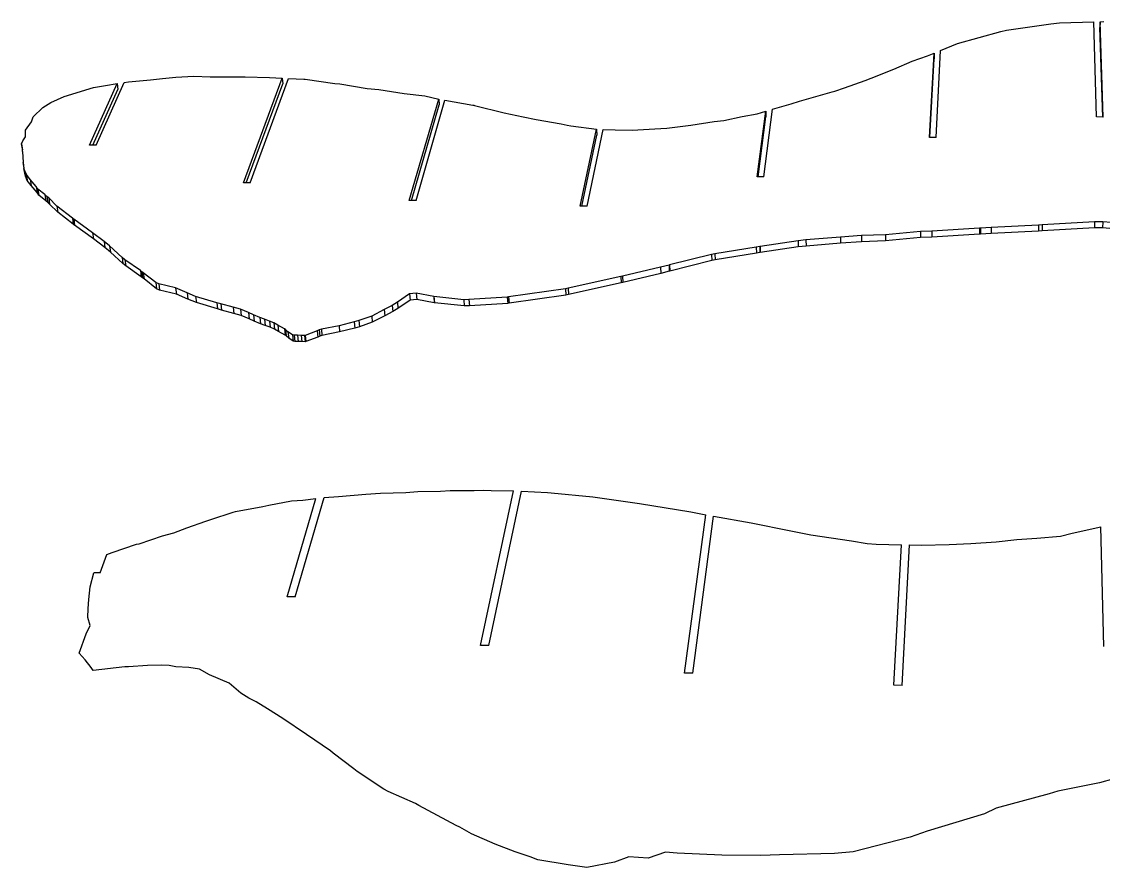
# Model space of a CAD drawing. Extents: x -27.3 to 25.1, y -26.7 to 15.7.
# Drawn here: x -27.34 to 5, y -26.71 to -1.44 of the extents above; entities that cross this region are included whole.
import ezdxf

# ---------------------------------------------------------------- set-up
doc = ezdxf.new("R2010")
doc.units = 0
doc.header["$MEASUREMENT"] = 0
doc.layers.get('0').update_dxf_attribs({"linetype": 'CONTINUOUS'})

msp = doc.modelspace()

# ---------------------------------------------------------------- linework, layer by layer
for p, q in [((2.107, -1.689), (3.436, -1.506)), ((3.436, -1.506), (3.694, -1.473)), ((3.694, -1.473), (4.717, -1.444)), ((4.793, -4.284), (4.717, -1.444)), ((4.905, -1.439), (4.901, -1.61)), ((4.981, -4.286), (4.901, -1.61)), ((4.905, -1.439), (5.012, -1.436)), ((4.991, -4.287), (4.905, -1.439)), ((0.64, -2.088), (1.934, -1.731)), ((1.934, -1.731), (2.107, -1.689)), ((0.135, -2.294), (0.64, -2.088)), ((-0.717, -2.618), (-0.261, -2.455)), ((-0.261, -2.455), (-0.061, -2.374)), ((-0.195, -4.9), (-0.061, -2.374)), ((-0.185, -4.9), (-0.061, -2.546)), ((-0.061, -2.374), (-0.061, -2.546)), ((0.005, -4.902), (0.135, -2.294)), ((-1.943, -3.129), (-1.261, -2.853)), ((-1.261, -2.853), (-0.717, -2.618)), ((-24.275, -3.253), (-24.145, -3.233)), ((-24.145, -3.233), (-23.489, -3.174)), ((-23.489, -3.174), (-23.124, -3.139)), ((-23.124, -3.139), (-22.725, -3.097)), ((-22.725, -3.097), (-22.187, -3.07)), ((-22.187, -3.07), (-21.699, -3.084)), ((-21.699, -3.084), (-21.414, -3.081)), ((-21.414, -3.081), (-20.848, -3.084)), ((-20.848, -3.084), (-20.655, -3.086)), ((-20.711, -6.252), (-19.548, -3.12)), ((-20.655, -3.086), (-19.927, -3.1)), ((-20.507, -6.255), (-19.357, -3.13)), ((-19.927, -3.1), (-19.548, -3.12)), ((-19.548, -3.12), (-19.53, -3.294)), ((-19.357, -3.13), (-18.899, -3.154)), ((-18.899, -3.154), (-18.862, -3.158)), ((-18.862, -3.158), (-17.973, -3.28)), ((-2.741, -3.415), (-2.118, -3.191)), ((-2.118, -3.191), (-1.943, -3.129)), ((-26.071, -3.668), (-25.188, -3.402)), ((-25.313, -5.123), (-24.484, -3.286)), ((-25.209, -5.125), (-24.462, -3.46)), ((-25.188, -3.402), (-24.831, -3.34)), ((-25.113, -5.126), (-24.275, -3.253)), ((-24.831, -3.34), (-24.484, -3.286)), ((-24.484, -3.286), (-24.462, -3.46)), ((-20.624, -6.253), (-19.53, -3.294)), ((-17.973, -3.28), (-17.828, -3.292)), ((-17.828, -3.292), (-17.007, -3.429)), ((-17.007, -3.429), (-16.664, -3.46)), ((-16.664, -3.46), (-15.903, -3.584)), ((-4.088, -3.816), (-3.105, -3.536)), ((-3.105, -3.536), (-3.03, -3.512)), ((-3.03, -3.512), (-2.741, -3.415)), ((-26.708, -4.003), (-26.47, -3.851)), ((-26.47, -3.851), (-26.071, -3.668)), ((-15.903, -3.584), (-15.288, -3.653)), ((-15.752, -6.776), (-14.869, -3.748)), ((-15.547, -6.779), (-14.683, -3.784)), ((-15.288, -3.653), (-14.869, -3.748)), ((-14.869, -3.748), (-14.855, -3.924)), ((-14.683, -3.784), (-13.846, -3.929)), ((-4.328, -3.888), (-4.088, -3.816)), ((-26.998, -4.277), (-26.708, -4.003)), ((-15.685, -6.777), (-14.855, -3.924)), ((-13.846, -3.929), (-13.816, -3.936)), ((-13.816, -3.936), (-13.8, -3.939)), ((-13.8, -3.939), (-12.913, -4.159)), ((-12.913, -4.159), (-12.341, -4.285)), ((-5.796, -4.273), (-5.348, -4.186)), ((-5.353, -6.07), (-5.094, -4.109)), ((-5.348, -4.186), (-5.094, -4.109)), ((-5.15, -6.073), (-4.888, -4.048)), ((-5.094, -4.109), (-5.089, -4.285)), ((-4.888, -4.048), (-4.328, -3.888)), ((-27.228, -4.677), (-27.042, -4.431)), ((-27.042, -4.431), (-26.998, -4.277)), ((-12.341, -4.285), (-11.954, -4.359)), ((-11.954, -4.359), (-11.212, -4.49)), ((-11.212, -4.49), (-11.033, -4.534)), ((-7.33, -4.53), (-6.639, -4.421)), ((-6.639, -4.421), (-6.35, -4.386)), ((-6.35, -4.386), (-5.796, -4.273)), ((-5.324, -6.071), (-5.089, -4.285)), ((4.981, -4.286), (4.793, -4.284)), ((4.991, -4.287), (4.981, -4.286)), ((-27.224, -4.874), (-27.228, -4.677)), ((-11.033, -4.534), (-10.923, -4.552)), ((-10.923, -4.552), (-10.149, -4.649)), ((-10.636, -6.948), (-10.149, -4.649)), ((-10.587, -6.948), (-10.139, -4.826)), ((-10.43, -6.95), (-9.951, -4.66)), ((-10.149, -4.649), (-10.139, -4.826)), ((-9.951, -4.66), (-9.597, -4.672)), ((-9.597, -4.672), (-9.082, -4.675)), ((-9.082, -4.675), (-8.406, -4.641)), ((-8.406, -4.641), (-8.053, -4.616)), ((-8.053, -4.616), (-7.33, -4.53)), ((-27.34, -5.086), (-27.301, -4.998)), ((-27.312, -5.238), (-27.34, -5.086)), ((-27.34, -5.086), (-27.314, -5.263)), ((-27.301, -4.998), (-27.224, -4.874)), ((-25.209, -5.125), (-25.313, -5.123)), ((-25.113, -5.126), (-25.209, -5.125)), ((-0.185, -4.9), (-0.195, -4.9)), ((0.005, -4.902), (-0.185, -4.9)), ((-27.318, -5.315), (-27.314, -5.263)), ((-27.318, -5.315), (-27.297, -5.642)), ((-27.314, -5.263), (-27.312, -5.238)), ((-27.253, -5.875), (-27.297, -5.642)), ((-27.297, -5.642), (-27.271, -5.821)), ((-27.227, -6.054), (-27.271, -5.821)), ((-27.198, -6.007), (-27.253, -5.875)), ((-27.253, -5.875), (-27.227, -6.054)), ((-27.171, -6.187), (-27.227, -6.054)), ((-27.085, -6.156), (-27.198, -6.007)), ((-27.198, -6.007), (-27.171, -6.187)), ((-5.324, -6.071), (-5.353, -6.07)), ((-5.15, -6.073), (-5.324, -6.071)), ((-27.059, -6.336), (-27.171, -6.187)), ((-26.907, -6.361), (-27.085, -6.156)), ((-27.085, -6.156), (-27.059, -6.336)), ((-26.88, -6.541), (-27.059, -6.336)), ((-26.855, -6.446), (-26.907, -6.361)), ((-26.907, -6.361), (-26.88, -6.541)), ((-26.646, -6.606), (-26.855, -6.446)), ((-26.855, -6.446), (-26.829, -6.626)), ((-20.624, -6.253), (-20.711, -6.252)), ((-20.507, -6.255), (-20.624, -6.253)), ((-26.829, -6.626), (-26.88, -6.541)), ((-26.62, -6.787), (-26.829, -6.626)), ((-26.582, -6.663), (-26.646, -6.606)), ((-26.646, -6.606), (-26.62, -6.787)), ((-26.556, -6.844), (-26.62, -6.787)), ((-26.529, -6.705), (-26.582, -6.663)), ((-26.582, -6.663), (-26.556, -6.844)), ((-26.288, -6.949), (-26.529, -6.705)), ((-26.529, -6.705), (-26.502, -6.886)), ((-15.685, -6.777), (-15.752, -6.776)), ((-15.547, -6.779), (-15.685, -6.777)), ((-26.502, -6.886), (-26.556, -6.844)), ((-26.262, -7.13), (-26.502, -6.886)), ((-25.822, -7.31), (-26.288, -6.949)), ((-26.288, -6.949), (-26.262, -7.13)), ((-10.587, -6.948), (-10.636, -6.948)), ((-10.43, -6.95), (-10.587, -6.948)), ((-25.796, -7.492), (-26.262, -7.13)), ((-25.809, -7.317), (-25.822, -7.31)), ((-25.822, -7.31), (-25.796, -7.492)), ((-25.8, -7.321), (-25.809, -7.317)), ((-25.809, -7.317), (-25.783, -7.499)), ((-25.784, -7.334), (-25.8, -7.321)), ((-25.8, -7.321), (-25.775, -7.503)), ((-25.219, -7.745), (-25.784, -7.334)), ((-25.784, -7.334), (-25.758, -7.516)), ((4.739, -7.42), (3.173, -7.507)), ((4.739, -7.42), (4.734, -7.602)), ((4.982, -7.415), (4.739, -7.42)), ((4.982, -7.415), (4.977, -7.597)), ((6.296, -7.533), (4.982, -7.415)), ((-25.783, -7.499), (-25.796, -7.492)), ((-25.775, -7.503), (-25.783, -7.499)), ((-25.758, -7.516), (-25.775, -7.503)), ((-25.194, -7.927), (-25.758, -7.516)), ((-24.874, -8.005), (-25.219, -7.745)), ((-25.219, -7.745), (-25.194, -7.927)), ((-0.463, -7.706), (-1.513, -7.803)), ((-0.13, -7.693), (-0.463, -7.706)), ((-0.463, -7.706), (-0.463, -7.889)), ((1.301, -7.605), (-0.13, -7.693)), ((-0.13, -7.693), (-0.129, -7.875)), ((1.301, -7.605), (1.3, -7.788)), ((1.326, -7.606), (1.301, -7.605)), ((1.326, -7.606), (1.324, -7.788)), ((1.648, -7.588), (1.326, -7.606)), ((1.648, -7.588), (1.646, -7.771)), ((3.061, -7.701), (1.646, -7.771)), ((3.064, -7.518), (1.648, -7.588)), ((3.064, -7.518), (3.061, -7.701)), ((3.17, -7.69), (3.061, -7.701)), ((3.173, -7.507), (3.064, -7.518)), ((3.173, -7.507), (3.17, -7.69)), ((4.734, -7.602), (3.17, -7.69)), ((4.977, -7.597), (4.734, -7.602)), ((6.29, -7.716), (4.977, -7.597)), ((-24.849, -8.188), (-25.194, -7.927)), ((-24.708, -8.137), (-24.874, -8.005)), ((-24.874, -8.005), (-24.849, -8.188)), ((-4.128, -7.987), (-5.263, -8.152)), ((-3.89, -7.96), (-4.128, -7.987)), ((-4.128, -7.987), (-4.124, -8.17)), ((-2.857, -7.877), (-3.89, -7.96)), ((-3.89, -7.96), (-3.886, -8.144)), ((-2.855, -8.06), (-3.886, -8.144)), ((-2.231, -7.83), (-2.857, -7.877)), ((-2.857, -7.877), (-2.855, -8.06)), ((-2.229, -8.013), (-2.855, -8.06)), ((-1.513, -7.803), (-2.231, -7.83)), ((-2.231, -7.83), (-2.229, -8.013)), ((-1.512, -7.986), (-2.229, -8.013)), ((-1.513, -7.803), (-1.512, -7.986)), ((-0.463, -7.889), (-1.512, -7.986)), ((-0.129, -7.875), (-0.463, -7.889)), ((1.3, -7.788), (-0.129, -7.875)), ((1.324, -7.788), (1.3, -7.788)), ((1.646, -7.771), (1.324, -7.788)), ((-24.683, -8.321), (-24.849, -8.188)), ((-24.339, -8.482), (-24.708, -8.137)), ((-24.708, -8.137), (-24.683, -8.321)), ((-24.314, -8.666), (-24.683, -8.321)), ((-6.715, -8.392), (-7.97, -8.707)), ((-6.616, -8.373), (-6.715, -8.392)), ((-6.715, -8.392), (-6.708, -8.576)), ((-5.376, -8.173), (-6.616, -8.373)), ((-6.616, -8.373), (-6.609, -8.557)), ((-5.371, -8.356), (-6.609, -8.557)), ((-5.271, -8.153), (-5.376, -8.173)), ((-5.376, -8.173), (-5.371, -8.356)), ((-5.265, -8.337), (-5.371, -8.356)), ((-5.263, -8.152), (-5.271, -8.153)), ((-5.271, -8.153), (-5.265, -8.337)), ((-5.258, -8.335), (-5.265, -8.337)), ((-5.263, -8.152), (-5.258, -8.335)), ((-4.124, -8.17), (-5.258, -8.335)), ((-3.886, -8.144), (-4.124, -8.17)), ((-24.254, -8.55), (-24.339, -8.482)), ((-24.339, -8.482), (-24.314, -8.666)), ((-24.229, -8.735), (-24.314, -8.666)), ((-23.787, -8.874), (-24.254, -8.55)), ((-24.254, -8.55), (-24.229, -8.735)), ((-7.984, -8.711), (-8.239, -8.773)), ((-7.97, -8.707), (-7.984, -8.711)), ((-7.984, -8.711), (-7.976, -8.895)), ((-7.97, -8.707), (-7.962, -8.891)), ((-6.708, -8.576), (-7.962, -8.891)), ((-6.609, -8.557), (-6.708, -8.576)), ((-23.763, -9.059), (-24.229, -8.735)), ((-23.75, -8.91), (-23.787, -8.874)), ((-23.787, -8.874), (-23.763, -9.059)), ((-23.704, -8.941), (-23.75, -8.91)), ((-23.75, -8.91), (-23.726, -9.094)), ((-23.327, -9.231), (-23.704, -8.941)), ((-23.704, -8.941), (-23.68, -9.126)), ((-9.378, -9.041), (-9.425, -9.056)), ((-8.239, -8.773), (-9.378, -9.041)), ((-9.378, -9.041), (-9.368, -9.226)), ((-8.23, -8.958), (-9.368, -9.226)), ((-8.239, -8.773), (-8.23, -8.958)), ((-7.976, -8.895), (-8.23, -8.958)), ((-7.962, -8.891), (-7.976, -8.895)), ((-23.726, -9.094), (-23.763, -9.059)), ((-23.68, -9.126), (-23.726, -9.094)), ((-23.303, -9.416), (-23.68, -9.126)), ((-23.241, -9.271), (-23.327, -9.231)), ((-23.327, -9.231), (-23.303, -9.416)), ((-22.737, -9.39), (-23.241, -9.271)), ((-23.241, -9.271), (-23.217, -9.457)), ((-9.425, -9.056), (-11.001, -9.403)), ((-9.416, -9.241), (-10.99, -9.589)), ((-9.425, -9.056), (-9.416, -9.241)), ((-9.368, -9.226), (-9.416, -9.241)), ((-23.217, -9.457), (-23.303, -9.416)), ((-22.714, -9.576), (-23.217, -9.457)), ((-22.392, -9.542), (-22.737, -9.39)), ((-22.737, -9.39), (-22.714, -9.576)), ((-22.369, -9.727), (-22.714, -9.576)), ((-22.137, -9.647), (-22.392, -9.542)), ((-22.392, -9.542), (-22.369, -9.727)), ((-21.508, -9.835), (-22.137, -9.647)), ((-22.137, -9.647), (-22.114, -9.833)), ((-15.742, -9.571), (-16.105, -9.818)), ((-15.54, -9.553), (-15.742, -9.571)), ((-15.742, -9.571), (-15.726, -9.757)), ((-15.018, -9.653), (-15.54, -9.553)), ((-15.54, -9.553), (-15.524, -9.739)), ((-15.015, -9.653), (-15.018, -9.653)), ((-15.018, -9.653), (-15.002, -9.839)), ((-14.121, -9.746), (-15.015, -9.653)), ((-15.015, -9.653), (-15, -9.839)), ((-12.821, -9.668), (-13.968, -9.739)), ((-12.781, -9.664), (-12.821, -9.668)), ((-12.821, -9.668), (-12.808, -9.854)), ((-11.08, -9.423), (-12.781, -9.664)), ((-12.781, -9.664), (-12.768, -9.85)), ((-11.069, -9.609), (-12.768, -9.85)), ((-11.001, -9.403), (-11.08, -9.423)), ((-11.08, -9.423), (-11.069, -9.609)), ((-10.99, -9.589), (-11.069, -9.609)), ((-11.001, -9.403), (-10.99, -9.589)), ((-22.114, -9.833), (-22.369, -9.727)), ((-21.485, -10.021), (-22.114, -9.833)), ((-21.384, -9.87), (-21.508, -9.835)), ((-21.508, -9.835), (-21.485, -10.021)), ((-21.362, -10.056), (-21.485, -10.021)), ((-21.015, -9.968), (-21.384, -9.87)), ((-21.384, -9.87), (-21.362, -10.056)), ((-20.799, -10.031), (-21.015, -9.968)), ((-21.015, -9.968), (-20.993, -10.154)), ((-16.258, -9.915), (-16.497, -10.036)), ((-16.105, -9.818), (-16.258, -9.915)), ((-16.258, -9.915), (-16.241, -10.101)), ((-16.088, -10.004), (-16.241, -10.101)), ((-16.105, -9.818), (-16.088, -10.004)), ((-15.726, -9.757), (-16.088, -10.004)), ((-15.524, -9.739), (-15.726, -9.757)), ((-15.002, -9.839), (-15.524, -9.739)), ((-15, -9.839), (-15.002, -9.839)), ((-14.107, -9.932), (-15, -9.839)), ((-13.968, -9.739), (-14.121, -9.746)), ((-14.121, -9.746), (-14.107, -9.932)), ((-13.953, -9.925), (-14.107, -9.932)), ((-13.968, -9.739), (-13.953, -9.925)), ((-12.808, -9.854), (-13.953, -9.925)), ((-12.768, -9.85), (-12.808, -9.854)), ((-20.993, -10.154), (-21.362, -10.056)), ((-20.778, -10.218), (-20.993, -10.154)), ((-20.559, -10.129), (-20.799, -10.031)), ((-20.799, -10.031), (-20.778, -10.218)), ((-20.538, -10.316), (-20.778, -10.218)), ((-20.408, -10.196), (-20.559, -10.129)), ((-20.559, -10.129), (-20.538, -10.316)), ((-20.387, -10.383), (-20.538, -10.316)), ((-20.218, -10.281), (-20.408, -10.196)), ((-20.408, -10.196), (-20.387, -10.383)), ((-20.08, -10.33), (-20.218, -10.281)), ((-20.218, -10.281), (-20.197, -10.469)), ((-19.933, -10.382), (-20.08, -10.33)), ((-20.08, -10.33), (-20.059, -10.517)), ((-16.873, -10.233), (-17.256, -10.364)), ((-16.497, -10.036), (-16.873, -10.233)), ((-16.873, -10.233), (-16.855, -10.42)), ((-16.479, -10.223), (-16.855, -10.42)), ((-16.497, -10.036), (-16.479, -10.223)), ((-16.241, -10.101), (-16.479, -10.223)), ((-20.197, -10.469), (-20.387, -10.383)), ((-20.059, -10.517), (-20.197, -10.469)), ((-19.912, -10.57), (-20.059, -10.517)), ((-19.803, -10.44), (-19.933, -10.382)), ((-19.933, -10.382), (-19.912, -10.57)), ((-19.783, -10.627), (-19.912, -10.57)), ((-19.677, -10.505), (-19.803, -10.44)), ((-19.803, -10.44), (-19.783, -10.627)), ((-19.656, -10.693), (-19.783, -10.627)), ((-19.483, -10.613), (-19.677, -10.505)), ((-19.677, -10.505), (-19.656, -10.693)), ((-19.455, -10.64), (-19.483, -10.613)), ((-19.483, -10.613), (-19.463, -10.8)), ((-19.377, -10.703), (-19.455, -10.64)), ((-19.455, -10.64), (-19.435, -10.828)), ((-18.44, -10.647), (-18.509, -10.676)), ((-18.379, -10.625), (-18.44, -10.647)), ((-18.44, -10.647), (-18.421, -10.835)), ((-17.85, -10.521), (-18.379, -10.625)), ((-18.379, -10.625), (-18.36, -10.813)), ((-17.4, -10.411), (-17.85, -10.521)), ((-17.85, -10.521), (-17.832, -10.708)), ((-17.382, -10.598), (-17.832, -10.708)), ((-17.256, -10.364), (-17.4, -10.411)), ((-17.4, -10.411), (-17.382, -10.598)), ((-17.238, -10.551), (-17.382, -10.598)), ((-17.256, -10.364), (-17.238, -10.551)), ((-16.855, -10.42), (-17.238, -10.551)), ((-19.463, -10.8), (-19.656, -10.693)), ((-19.435, -10.828), (-19.463, -10.8)), ((-19.356, -10.89), (-19.435, -10.828)), ((-19.243, -10.799), (-19.377, -10.703)), ((-19.377, -10.703), (-19.356, -10.89)), ((-19.223, -10.987), (-19.356, -10.89)), ((-19.194, -10.801), (-19.243, -10.799)), ((-19.243, -10.799), (-19.223, -10.987)), ((-19.174, -10.989), (-19.223, -10.987)), ((-19.096, -10.809), (-19.194, -10.801)), ((-19.194, -10.801), (-19.174, -10.989)), ((-19.076, -10.997), (-19.174, -10.989)), ((-18.983, -10.81), (-19.096, -10.809)), ((-19.096, -10.809), (-19.076, -10.997)), ((-18.883, -10.811), (-18.983, -10.81)), ((-18.983, -10.81), (-18.963, -10.998)), ((-18.88, -10.811), (-18.883, -10.811)), ((-18.883, -10.811), (-18.863, -10.999)), ((-18.864, -10.81), (-18.88, -10.811)), ((-18.88, -10.811), (-18.86, -10.999)), ((-18.509, -10.676), (-18.864, -10.81)), ((-18.864, -10.81), (-18.844, -10.998)), ((-18.489, -10.864), (-18.844, -10.998)), ((-18.509, -10.676), (-18.489, -10.864)), ((-18.421, -10.835), (-18.489, -10.864)), ((-18.36, -10.813), (-18.421, -10.835)), ((-17.832, -10.708), (-18.36, -10.813)), ((-18.963, -10.998), (-19.076, -10.997)), ((-18.863, -10.999), (-18.963, -10.998)), ((-18.86, -10.999), (-18.863, -10.999)), ((-18.844, -10.998), (-18.86, -10.999)), ((-16.608, -15.53), (-15.852, -15.509)), ((-15.852, -15.509), (-15.496, -15.476)), ((-15.496, -15.476), (-14.814, -15.465)), ((-14.814, -15.465), (-14.524, -15.449)), ((-14.524, -15.449), (-13.806, -15.448)), ((-13.806, -15.448), (-13.542, -15.44)), ((-13.622, -20.079), (-12.631, -15.459)), ((-13.542, -15.44), (-13.303, -15.448)), ((-13.374, -20.083), (-12.399, -15.469)), ((-13.303, -15.448), (-12.631, -15.459)), ((-12.399, -15.469), (-11.62, -15.506)), ((-11.62, -15.506), (-11.504, -15.513)), ((-11.504, -15.513), (-10.266, -15.631)), ((-19.945, -15.888), (-19.274, -15.759)), ((-19.405, -18.62), (-18.54, -15.682)), ((-19.274, -15.759), (-18.937, -15.731)), ((-19.162, -18.624), (-18.297, -15.651)), ((-18.937, -15.731), (-18.54, -15.682)), ((-18.297, -15.651), (-17.862, -15.625)), ((-17.862, -15.625), (-17.054, -15.558)), ((-17.054, -15.558), (-16.608, -15.53)), ((-10.266, -15.631), (-8.87, -15.839)), ((-8.87, -15.839), (-7.336, -16.087)), ((-21.68, -16.309), (-21.016, -16.093)), ((-21.016, -16.093), (-20.947, -16.073)), ((-20.947, -16.073), (-20.131, -15.925)), ((-20.131, -15.925), (-19.945, -15.888)), ((-7.521, -20.904), (-6.882, -16.169)), ((-7.336, -16.087), (-6.882, -16.169)), ((-22.398, -16.558), (-21.83, -16.363)), ((-21.83, -16.363), (-21.68, -16.309)), ((-7.271, -20.909), (-6.651, -16.21)), ((-6.651, -16.21), (-5.525, -16.411)), ((-5.525, -16.411), (-4.338, -16.648)), ((-23.828, -17.036), (-23.132, -16.805)), ((-23.132, -16.805), (-22.786, -16.708)), ((-22.786, -16.708), (-22.398, -16.558)), ((-4.338, -16.648), (-3.743, -16.772)), ((-3.743, -16.772), (-2.533, -16.955)), ((3.015, -16.87), (3.722, -16.809)), ((3.722, -16.809), (4.068, -16.723)), ((4.068, -16.723), (4.928, -16.535)), ((5.014, -20.107), (4.928, -16.535)), ((-24.633, -17.296), (-23.903, -17.055)), ((-23.903, -17.055), (-23.828, -17.036)), ((-2.533, -16.955), (-2.065, -17.031)), ((-2.065, -17.031), (-1.794, -17.047)), ((-1.794, -17.047), (-1.031, -17.069)), ((-1.264, -21.266), (-1.031, -17.069)), ((-1.011, -21.271), (-0.793, -17.075)), ((-0.793, -17.075), (-0.44, -17.085)), ((-0.44, -17.085), (0.394, -17.059)), ((0.394, -17.059), (1.036, -17.031)), ((1.036, -17.031), (1.793, -16.977)), ((1.793, -16.977), (2.412, -16.913)), ((2.412, -16.913), (3.015, -16.87)), ((-24.993, -17.907), (-24.788, -17.354)), ((-24.788, -17.354), (-24.633, -17.296)), ((-25.291, -18.321), (-25.178, -17.904)), ((-24.993, -17.907), (-25.178, -17.904)), ((-25.332, -18.7), (-25.291, -18.321)), ((-25.349, -18.972), (-25.332, -18.7)), ((-19.162, -18.624), (-19.405, -18.62)), ((-25.356, -19.237), (-25.349, -18.972)), ((-25.294, -19.48), (-25.356, -19.237)), ((-25.409, -19.732), (-25.294, -19.48)), ((-25.619, -20.306), (-25.409, -19.732)), ((-25.445, -20.511), (-25.619, -20.306)), ((-13.374, -20.083), (-13.622, -20.079)), ((-25.258, -20.738), (-25.445, -20.511)), ((-23.575, -20.678), (-24.145, -20.716)), ((-23.168, -20.662), (-23.575, -20.678)), ((-22.932, -20.676), (-23.168, -20.662)), ((-22.725, -20.711), (-22.932, -20.676)), ((-25.205, -20.821), (-25.258, -20.738)), ((-24.253, -20.718), (-25.205, -20.821)), ((-24.145, -20.716), (-24.253, -20.718)), ((-22.342, -20.738), (-22.725, -20.711)), ((-22.025, -20.785), (-22.342, -20.738)), ((-21.728, -20.954), (-22.025, -20.785)), ((-21.132, -21.202), (-21.728, -20.954)), ((-7.271, -20.909), (-7.521, -20.904)), ((-20.782, -21.498), (-21.132, -21.202)), ((-1.011, -21.271), (-1.264, -21.266)), ((-20.545, -21.656), (-20.782, -21.498)), ((-20.324, -21.762), (-20.545, -21.656)), ((-19.986, -21.97), (-20.324, -21.762)), ((-19.53, -22.259), (-19.986, -21.97)), ((-18.826, -22.741), (-19.53, -22.259)), ((-18.103, -23.23), (-18.826, -22.741)), ((-18.024, -23.3), (-18.103, -23.23)), ((-17.41, -23.763), (-18.024, -23.3)), ((-17.312, -23.844), (-17.41, -23.763)), ((-16.51, -24.374), (-17.312, -23.844)), ((4.889, -24.183), (3.639, -24.434)), ((5.315, -24.064), (4.889, -24.183)), ((-16.386, -24.437), (-16.51, -24.374)), ((-15.561, -24.803), (-16.386, -24.437)), ((3.382, -24.513), (1.797, -24.935)), ((3.639, -24.434), (3.382, -24.513)), ((-15.462, -24.864), (-15.561, -24.803)), ((-14.348, -25.461), (-15.462, -24.864)), ((1.448, -25.104), (-0.268, -25.63)), ((1.797, -24.935), (1.448, -25.104)), ((-14.238, -25.51), (-14.348, -25.461)), ((-13.887, -25.709), (-14.238, -25.51)), ((-13.178, -26.014), (-13.887, -25.709)), ((-0.774, -25.801), (-2.479, -26.246)), ((-0.268, -25.63), (-0.774, -25.801)), ((-12.587, -26.244), (-13.178, -26.014)), ((-12.133, -26.395), (-12.587, -26.244)), ((-11.905, -26.484), (-12.133, -26.395)), ((-10.996, -26.631), (-11.905, -26.484)), ((-9.185, -26.39), (-9.619, -26.552)), ((-8.609, -26.429), (-9.185, -26.39)), ((-8.091, -26.258), (-8.609, -26.429)), ((-7.739, -26.283), (-8.091, -26.258)), ((-6.407, -26.348), (-7.739, -26.283)), ((-5.24, -26.356), (-6.407, -26.348)), ((-4.686, -26.33), (-5.24, -26.356)), ((-3.041, -26.293), (-4.686, -26.33)), ((-2.479, -26.246), (-3.041, -26.293)), ((-10.44, -26.708), (-10.996, -26.631)), ((-9.619, -26.552), (-10.44, -26.708))]:
    msp.add_line(p, q)

doc.saveas('drawing.dxf')
